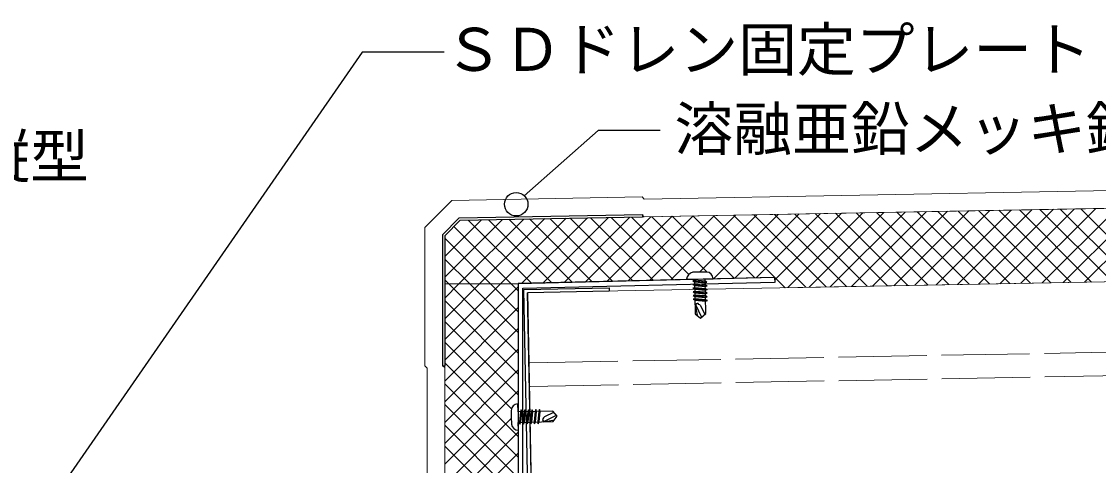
# Model space of a CAD drawing. Units: millimetres, scale not verified. Extents: x -3038 to 3038, y -2115 to 2115.
# Drawn here: x -1879.8 to -1513.6, y 1509.1 to 1660.2 of the extents above; entities that cross this region are included whole.
import ezdxf
from ezdxf.enums import TextEntityAlignment as Align

# ---------------------------------------------------------------- set-up
doc = ezdxf.new("R2010")
doc.units = ezdxf.units.MM
doc.header["$LTSCALE"] = 5
doc.linetypes.add('LONG_DASHED1', pattern=[7, 6, -1])
for name, color, linetype, lineweight in [('0-3_デッキ', 3, 'Continuous', 18), ('0-8_防水層', 4, 'Continuous', 18), ('0-9_断熱層', 5, 'Continuous', 18)]:
    doc.layers.add(name, color=color, linetype=linetype, lineweight=lineweight)
for name, color, linetype in [('0-4_板金', 7, 'Continuous'), ('0-B_ビス', 7, 'Continuous'), ('0-E_テキスト___1', 7, 'Continuous'), ('1-3__0-E_テキスト', 4, 'Continuous')]:
    doc.layers.add(name, color=color, linetype=linetype)
doc.styles.add('ＭＳ ゴシック', font='')
doc.styles.get('ＭＳ ゴシック').set_extended_font_data('MS Gothic')

msp = doc.modelspace()

# ---------------------------------------------------------------- linework, layer by layer
at = {"layer": '0-3_デッキ'}
for p, q in [((-1707.623, 1567.987), (-1447.513, 1572.781)), ((-1706.345, 1498.99), (-1707.623, 1567.987))]:
    msp.add_line(p, q, dxfattribs=at)
at = {"layer": '0-3_デッキ', "linetype": 'LONG_DASHED1'}
for p, q in [((-1706.966, 1544), (-1447.513, 1548.781)), ((-1706.836, 1536.002), (-1447.513, 1540.781))]:
    msp.add_line(p, q, dxfattribs=at)
at = {"layer": '0-4_板金'}
for p, q in [((-1730.605, 1592.568), (-1668.633, 1593.71)), ((-1668.647, 1594.51), (-1668.647, 1593.71)), ((-1730.605, 1592.568), (-1735.883, 1587.29)), ((-1735.883, 1587.29), (-1735.878, 1542.962)), ((-1709.315, 1569.41), (-1623.768, 1571.51)), ((-1623.783, 1573.04), (-1623.687, 1571.307)), ((-1709.289, 1409.089), (-1709.315, 1569.41)), ((-1708.964, 1569.005), (-1679.96, 1569.587)), ((-1707.514, 1496.857), (-1708.964, 1569.005)), ((-1679.936, 1568.387), (-1707.74, 1567.835)), ((-1706.313, 1496.857), (-1707.74, 1567.835)), ((-1679.96, 1569.587), (-1679.936, 1568.387))]:
    msp.add_line(p, q, dxfattribs=at)
for points in [[(-1736.683, 1587.621), (-1730.942, 1593.362), (-1668.647, 1594.51)], [(-1736.683, 1587.621), (-1736.678, 1542.962), (-1735.878, 1542.962)], [(-1623.791, 1573.112), (-1710.881, 1570.97), (-1710.864, 1409.889)]]:
    msp.add_lwpolyline(points, dxfattribs=at)
at = {"layer": '0-8_防水層'}
for p, q in [((-1733.473, 1599.317), (-1668.758, 1600.509)), ((-1742.683, 1590.106), (-1733.473, 1599.317)), ((-1742.683, 1590.106), (-1742.678, 1542.961)), ((-1736.683, 1587.621), (-1736.678, 1542.962))]:
    msp.add_line(p, q, dxfattribs=at)
for points in [[(-1668.758, 1600.509), (-1668.074, 1599.722), (-1448.085, 1603.776)], [(-1668.647, 1594.51), (-1668.138, 1593.72), (-1447.974, 1597.777)], [(-1736.683, 1587.621), (-1730.942, 1593.362), (-1668.647, 1594.51)], [(-1742.678, 1542.961), (-1741.873, 1542.242), (-1741.868, 1488.574)], [(-1736.678, 1542.962), (-1735.873, 1542.477), (-1735.867, 1486.089)]]:
    msp.add_lwpolyline(points, dxfattribs=at)
at = {"layer": '0-9_断熱層'}
for p, q in [((-1730.605, 1592.568), (-1447.974, 1597.777)), ((-1539.963, 1571.077), (-1514.489, 1596.551)), ((-1532.76, 1571.21), (-1507.286, 1596.684)), ((-1525.556, 1571.343), (-1500.082, 1596.817)), ((-1518.352, 1571.476), (-1492.878, 1596.95)), ((-1731.1, 1570.86), (-1708.993, 1592.967)), ((-1724.029, 1570.86), (-1701.789, 1593.099)), ((-1716.957, 1570.86), (-1694.586, 1593.232)), ((-1709.749, 1570.998), (-1687.382, 1593.365)), ((-1707.107, 1593.001), (-1685.696, 1571.59)), ((-1702.499, 1571.176), (-1680.178, 1593.498)), ((-1700.164, 1593.129), (-1678.794, 1571.759)), ((-1695.25, 1571.355), (-1672.974, 1593.63)), ((-1693.221, 1593.257), (-1671.893, 1571.929)), ((-1688.001, 1571.533), (-1665.77, 1593.763)), ((-1686.278, 1593.385), (-1664.992, 1572.099)), ((-1680.751, 1571.711), (-1658.566, 1593.896)), ((-1679.335, 1593.513), (-1658.09, 1572.268)), ((-1673.502, 1571.889), (-1651.362, 1594.029)), ((-1672.392, 1593.641), (-1652.882, 1574.131)), ((-1666.252, 1572.068), (-1644.159, 1594.161)), ((-1665.449, 1593.769), (-1646.61, 1574.93)), ((-1659.003, 1572.246), (-1636.955, 1594.294)), ((-1658.506, 1593.897), (-1637.386, 1572.778)), ((-1651.563, 1594.025), (-1630.485, 1572.947)), ((-1649.303, 1574.875), (-1629.751, 1594.427)), ((-1644.619, 1594.153), (-1620.068, 1569.601)), ((-1644.504, 1572.602), (-1622.547, 1594.56)), ((-1637.676, 1594.281), (-1613.125, 1569.729)), ((-1637.255, 1572.781), (-1615.343, 1594.693)), ((-1630.733, 1594.409), (-1606.182, 1569.857)), ((-1630.006, 1572.959), (-1608.14, 1594.825)), ((-1623.79, 1594.537), (-1599.238, 1569.985)), ((-1623.777, 1572.117), (-1600.936, 1594.958)), ((-1619.206, 1569.617), (-1593.732, 1595.091)), ((-1616.847, 1594.665), (-1592.295, 1570.113)), ((-1612.002, 1569.75), (-1586.528, 1595.224)), ((-1609.904, 1594.793), (-1585.352, 1570.241)), ((-1604.798, 1569.883), (-1579.324, 1595.356)), ((-1602.961, 1594.921), (-1578.409, 1570.369)), ((-1597.594, 1570.016), (-1572.12, 1595.489)), ((-1596.018, 1595.049), (-1571.466, 1570.497)), ((-1590.39, 1570.148), (-1564.917, 1595.622)), ((-1589.075, 1595.177), (-1564.523, 1570.625)), ((-1583.186, 1570.281), (-1557.713, 1595.755)), ((-1582.131, 1595.305), (-1557.58, 1570.753)), ((-1575.983, 1570.414), (-1550.509, 1595.887)), ((-1575.188, 1595.433), (-1550.637, 1570.881)), ((-1568.779, 1570.546), (-1543.305, 1596.02)), ((-1568.245, 1595.561), (-1543.694, 1571.009)), ((-1561.575, 1570.679), (-1536.101, 1596.153)), ((-1561.302, 1595.689), (-1536.75, 1571.137)), ((-1554.371, 1570.812), (-1528.897, 1596.286)), ((-1554.359, 1595.817), (-1529.807, 1571.265)), ((-1547.416, 1595.944), (-1522.864, 1571.393)), ((-1547.167, 1570.945), (-1521.693, 1596.419)), ((-1540.473, 1596.072), (-1515.921, 1571.521)), ((-1533.53, 1596.2), (-1508.978, 1571.649)), ((-1526.587, 1596.328), (-1502.035, 1571.777)), ((-1519.644, 1596.456), (-1495.092, 1571.904)), ((-1735.883, 1587.29), (-1730.605, 1592.568)), ((-1735.882, 1573.149), (-1716.197, 1592.834)), ((-1735.882, 1580.22), (-1723.401, 1592.701)), ((-1732.782, 1590.391), (-1713.301, 1570.91)), ((-1727.937, 1592.617), (-1706.399, 1571.08)), ((-1720.994, 1592.745), (-1699.498, 1571.25)), ((-1714.051, 1592.873), (-1692.597, 1571.42)), ((-1735.883, 1587.29), (-1735.881, 1570.86)), ((-1735.883, 1586.422), (-1720.322, 1570.86)), ((-1735.882, 1579.35), (-1727.393, 1570.86)), ((-1735.882, 1572.278), (-1734.464, 1570.86)), ((-1623.791, 1573.112), (-1710.881, 1570.86)), ((-1710.881, 1570.97), (-1710.872, 1436.601)), ((-1447.513, 1572.781), (-1620.068, 1569.601)), ((-1710.881, 1570.86), (-1735.881, 1570.86)), ((-1735.881, 1566.079), (-1731.1, 1570.86)), ((-1735.881, 1570.86), (-1735.867, 1436.601)), ((-1735.88, 1559.008), (-1724.029, 1570.86)), ((-1735.879, 1551.938), (-1716.957, 1570.86)), ((-1735.879, 1544.868), (-1710.881, 1569.865)), ((-1734.464, 1570.86), (-1710.879, 1547.275)), ((-1727.393, 1570.86), (-1710.88, 1554.347)), ((-1720.322, 1570.86), (-1710.88, 1561.419)), ((-1713.251, 1570.86), (-1710.881, 1568.491)), ((-1735.881, 1565.206), (-1710.878, 1540.203)), ((-1735.878, 1537.798), (-1710.88, 1562.795)), ((-1735.88, 1558.134), (-1710.877, 1533.132)), ((-1735.877, 1530.727), (-1710.88, 1555.724)), ((-1735.879, 1551.063), (-1713.206, 1528.389)), ((-1735.876, 1523.657), (-1710.879, 1548.654)), ((-1735.879, 1543.991), (-1710.876, 1518.988)), ((-1735.876, 1516.587), (-1710.878, 1541.584)), ((-1735.878, 1536.919), (-1710.875, 1511.916)), ((-1735.875, 1509.516), (-1710.878, 1534.514)), ((-1735.877, 1529.847), (-1710.874, 1504.844)), ((-1735.874, 1502.446), (-1713.234, 1525.086)), ((-1735.876, 1522.775), (-1710.873, 1497.773)), ((-1735.873, 1495.376), (-1710.876, 1520.373)), ((-1735.875, 1515.703), (-1710.873, 1490.701)), ((-1735.872, 1488.306), (-1710.875, 1513.303))]:
    msp.add_line(p, q, dxfattribs=at)
at = {"layer": '0-B_ビス'}
for p, q in [((-1651.521, 1571.973), (-1646.709, 1571.511)), ((-1651.497, 1570.725), (-1646.685, 1570.263)), ((-1651.473, 1569.477), (-1646.661, 1569.015)), ((-1651.449, 1568.223), (-1646.631, 1567.761)), ((-1651.419, 1566.975), (-1646.607, 1566.513)), ((-1651.395, 1565.727), (-1646.583, 1565.265)), ((-1650.759, 1563.909), (-1650.063, 1560.195)), ((-1650.639, 1563.855), (-1648.539, 1559.541)), ((-1648.953, 1563.501), (-1647.459, 1560.448)), ((-1710.339, 1523.165), (-1709.877, 1527.977)), ((-1709.091, 1523.189), (-1708.629, 1528.001)), ((-1707.843, 1523.213), (-1707.381, 1528.025)), ((-1706.589, 1523.237), (-1706.127, 1528.055)), ((-1705.341, 1523.267), (-1704.879, 1528.079)), ((-1704.093, 1523.291), (-1703.631, 1528.103)), ((-1701.867, 1525.733), (-1698.813, 1527.227)), ((-1702.275, 1523.927), (-1698.561, 1524.623)), ((-1702.221, 1524.047), (-1697.907, 1526.147))]:
    msp.add_line(p, q, dxfattribs=at)
for points in [[(-1646.841, 1574.925), (-1649.181, 1574.877), (-1651.515, 1574.829)], [(-1653.627, 1572.471), (-1650.933, 1572.495), (-1650.693, 1560.693), (-1648.863, 1559.229)], [(-1648.863, 1559.229), (-1647.093, 1560.759), (-1647.333, 1572.567), (-1644.633, 1572.651)], [(-1713.291, 1527.845), (-1713.243, 1525.505), (-1713.195, 1523.171)], [(-1697.595, 1525.823), (-1699.125, 1527.593), (-1710.933, 1527.353), (-1711.017, 1530.053)], [(-1710.837, 1521.059), (-1710.861, 1523.753), (-1699.059, 1523.993), (-1697.595, 1525.823)]]:
    msp.add_lwpolyline(points, dxfattribs=at)
for points in [[(-1647.309, 1571.259), (-1646.709, 1571.511), (-1647.315, 1571.763), (-1650.903, 1572.099), (-1651.521, 1571.973), (-1650.897, 1571.601)], [(-1647.285, 1570.005), (-1646.685, 1570.263), (-1647.291, 1570.515), (-1650.879, 1570.851), (-1651.497, 1570.725), (-1650.873, 1570.354)], [(-1647.261, 1568.757), (-1646.661, 1569.015), (-1647.267, 1569.261), (-1650.855, 1569.597), (-1651.473, 1569.477), (-1650.843, 1569.105)], [(-1647.231, 1567.51), (-1646.631, 1567.761), (-1647.243, 1568.014), (-1650.825, 1568.349), (-1651.449, 1568.223), (-1650.819, 1567.851)], [(-1647.207, 1566.255), (-1646.607, 1566.513), (-1647.213, 1566.765), (-1650.801, 1567.101), (-1651.419, 1566.975), (-1650.795, 1566.603)], [(-1647.183, 1565.007), (-1646.583, 1565.265), (-1647.189, 1565.511), (-1650.777, 1565.847), (-1651.395, 1565.727), (-1650.771, 1565.356)], [(-1709.625, 1527.377), (-1709.877, 1527.977), (-1710.129, 1527.371), (-1710.465, 1523.783), (-1710.339, 1523.165), (-1709.967, 1523.789)], [(-1708.371, 1527.401), (-1708.629, 1528.001), (-1708.881, 1527.395), (-1709.217, 1523.807), (-1709.091, 1523.189), (-1708.719, 1523.813)], [(-1707.123, 1527.425), (-1707.381, 1528.025), (-1707.627, 1527.419), (-1707.963, 1523.831), (-1707.843, 1523.213), (-1707.471, 1523.843)], [(-1705.875, 1527.455), (-1706.127, 1528.055), (-1706.379, 1527.443), (-1706.715, 1523.861), (-1706.589, 1523.237), (-1706.217, 1523.867)], [(-1704.621, 1527.479), (-1704.879, 1528.079), (-1705.131, 1527.473), (-1705.467, 1523.885), (-1705.341, 1523.267), (-1704.969, 1523.891)], [(-1703.373, 1527.503), (-1703.631, 1528.103), (-1703.877, 1527.497), (-1704.213, 1523.909), (-1704.093, 1523.291), (-1703.721, 1523.915)]]:
    msp.add_lwpolyline(points, close=True, dxfattribs=at)
for centre, radius, start, end in [((-1651.099, 1572.331), 2.534, 99.40939, 176.78009), ((-1646.913, 1572.645), 2.28, 0.22032, 88.22014), ((-1650.012, 1563.506), 0.719, 34.93108, 154.82437), ((-1650.901, 1561.753), 2.622, 41.91994, 55.68381), ((-1711.011, 1527.772), 2.28, 90.22032, 178.22014), ((-1701.872, 1524.674), 0.719, 124.93109, 244.82437), ((-1700.118, 1523.785), 2.622, 131.91994, 145.68381), ((-1710.696, 1523.587), 2.534, 189.40939, 266.78009)]:
    msp.add_arc(centre, radius, start, end, dxfattribs=at)
at = {"layer": '1-3__0-E_テキスト'}
for points in [[(-1736.088, 1649.798), (-1763.978, 1649.798), (-1928.731, 1411.681)], [(-1662.584, 1623.109), (-1683.665, 1623.109), (-1708.859, 1600.876)]]:
    msp.add_lwpolyline(points, dxfattribs=at)
msp.add_circle((-1711.567, 1597.998), 4, dxfattribs=at)

# ---------------------------------------------------------------- texts
at = {"layer": '0-E_テキスト___1', "style": 'ＭＳ ゴシック'}
for s, p in [('ＳＤドレン固定プレート', (-1736.088, 1639.002)), ('溶融亜鉛メッキ鋼板（t=0.5以上）', (-1657.761, 1611.948)), ('ＳＤドレン縦型', (-1996.842, 1602.582))]:
    msp.add_text(s, height=14.66, dxfattribs=at).set_placement(p, align=Align.BOTTOM_LEFT)

doc.saveas('drawing.dxf')
